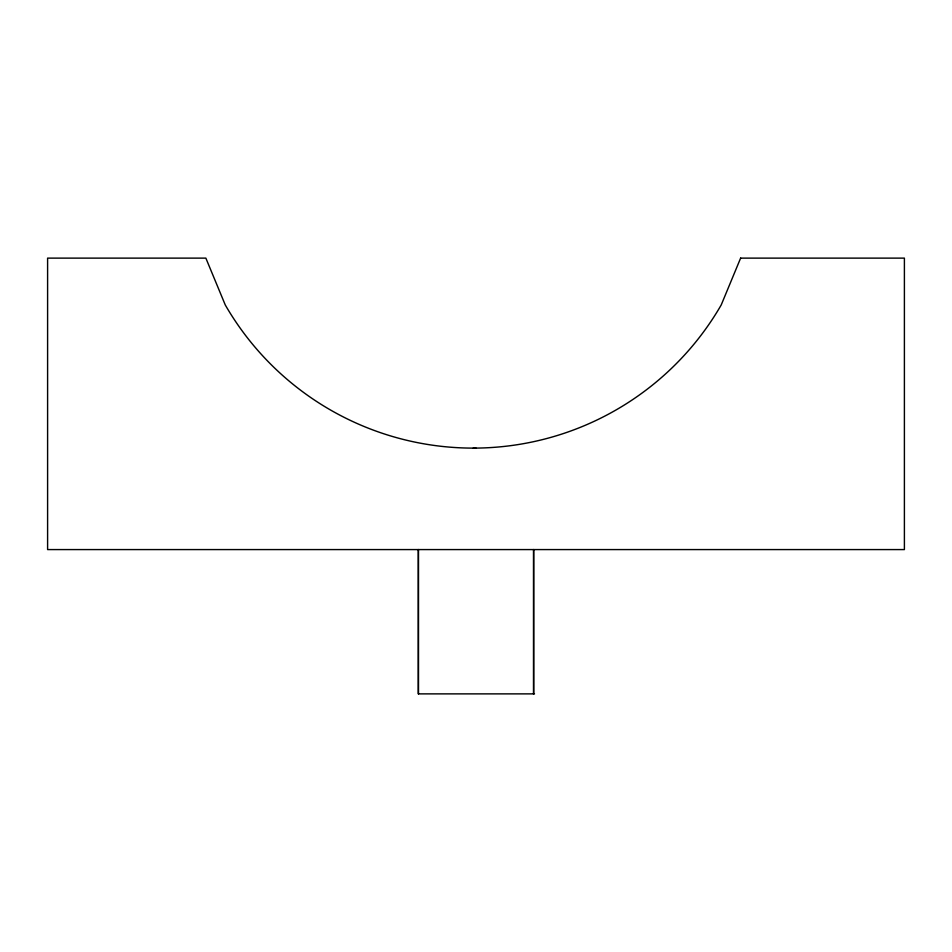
<?xml version="1.0" encoding="UTF-8"?>
<svg xmlns="http://www.w3.org/2000/svg" width="952" height="952" viewBox="0 0 952 952"><rect width="100%" height="100%" fill="white"/><g stroke="black" fill="none" stroke-linecap="round" stroke-linejoin="round"><path stroke-width="1.43" d="M473.239 448.106L476.012 448.106M534.512 693.877L418.285 693.877L418.285 549.578M533.715 549.578L533.715 693.877M533.501 549.578L533.501 693.877M418.499 549.578L418.499 693.877M740.62 258.123L721.223 304.938A286.35 286.35 0 0 1 225.255 304.938L205.858 258.123L47.6 258.123L47.6 549.578L904.4 549.578L904.4 258.123L740.62 258.123"/></g></svg>
